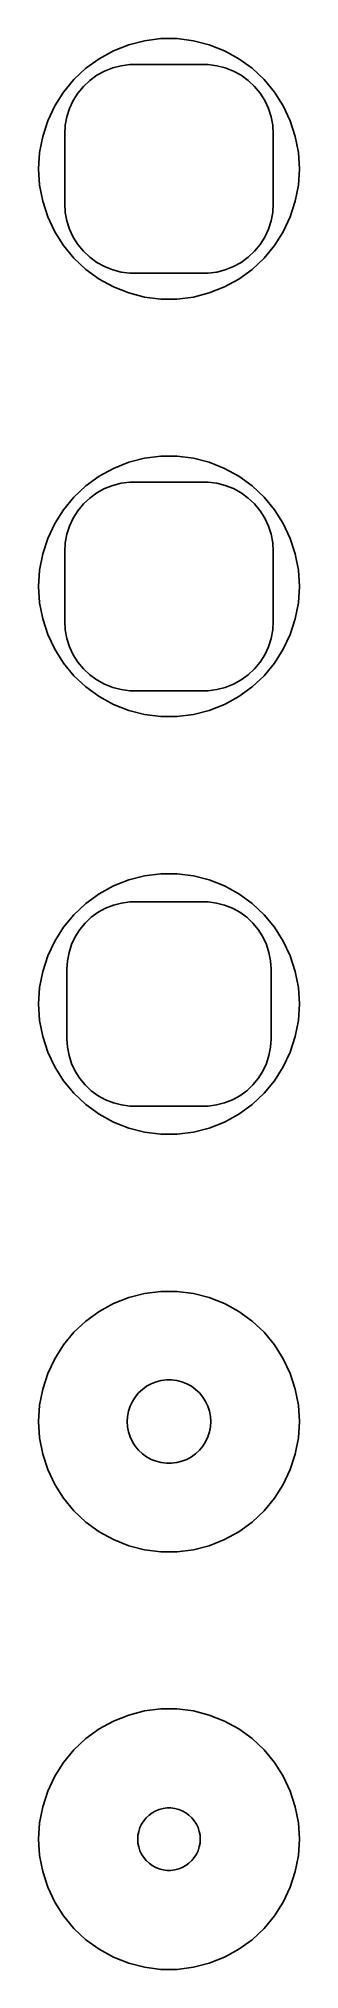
# Model space of a CAD drawing. Header units: metres. Extents: x -8 to 8, y 89 to 199.
import ezdxf

# ---------------------------------------------------------------- set-up
doc = ezdxf.new("R2010")
doc.units = ezdxf.units.M

msp = doc.modelspace()

# ---------------------------------------------------------------- linework, layer by layer
for p, q in [((-3.19334, 198.786), (-4.01869, 198.332)), ((-2.31763, 199.133), (-3.19334, 198.786)), ((-1.40535, 199.367), (-2.31763, 199.133)), ((-0.470917, 199.485), (-1.40535, 199.367)), ((0.470917, 199.485), (-0.470917, 199.485)), ((1.40535, 199.367), (0.470917, 199.485)), ((2.31763, 199.133), (1.40535, 199.367)), ((3.19334, 198.786), (2.31763, 199.133)), ((4.01869, 198.332), (3.19334, 198.786)), ((-4.78067, 197.779), (-5.46725, 197.134)), ((-4.01869, 198.332), (-4.78067, 197.779)), ((-4.1433, 197.377), (-3.70311, 197.619)), ((-3.70311, 197.619), (-3.23605, 197.804)), ((-3.23605, 197.804), (-2.74951, 197.929)), ((-2.74951, 197.929), (-2.25116, 197.992)), ((-2.25116, 197.992), (2.25116, 197.992)), ((2.25116, 197.992), (2.74951, 197.929)), ((2.74951, 197.929), (3.23605, 197.804)), ((3.23605, 197.804), (3.70311, 197.619)), ((3.70311, 197.619), (4.1433, 197.377)), ((4.78067, 197.779), (4.01869, 198.332)), ((5.46725, 197.134), (4.78067, 197.779)), ((-5.46725, 197.134), (-6.06763, 196.408)), ((-5.23605, 196.351), (-4.91586, 196.738)), ((-4.91586, 196.738), (-4.54968, 197.082)), ((-4.54968, 197.082), (-4.1433, 197.377)), ((4.1433, 197.377), (4.54968, 197.082)), ((4.54968, 197.082), (4.91586, 196.738)), ((4.91586, 196.738), (5.23605, 196.351)), ((6.06763, 196.408), (5.46725, 197.134)), ((-6.5723, 195.613), (-6.97331, 194.761)), ((-6.06763, 196.408), (-6.5723, 195.613)), ((-5.87433, 194.995), (-5.7191, 195.472)), ((-5.7191, 195.472), (-5.50522, 195.927)), ((-5.50522, 195.927), (-5.23605, 196.351)), ((5.23605, 196.351), (5.50522, 195.927)), ((5.50522, 195.927), (5.7191, 195.472)), ((5.7191, 195.472), (5.87433, 194.995)), ((6.5723, 195.613), (6.06763, 196.408)), ((6.97331, 194.761), (6.5723, 195.613)), ((-6.97331, 194.761), (-7.26436, 193.865)), ((-6, 194), (-5.96844, 194.501)), ((-5.96844, 194.501), (-5.87433, 194.995)), ((5.87433, 194.995), (5.96844, 194.501)), ((5.96844, 194.501), (6, 194)), ((7.26436, 193.865), (6.97331, 194.761)), ((-7.26436, 193.865), (-7.44086, 192.94)), ((-6, 190), (-6, 194)), ((6, 194), (6, 190)), ((7.44086, 192.94), (7.26436, 193.865)), ((-7.44086, 192.94), (-7.5, 192)), ((-7.5, 192), (-7.44086, 191.06)), ((7.5, 192), (7.44086, 192.94)), ((7.44086, 191.06), (7.5, 192)), ((-7.44086, 191.06), (-7.26436, 190.135)), ((7.26436, 190.135), (7.44086, 191.06)), ((-7.26436, 190.135), (-6.97331, 189.239)), ((-5.96844, 189.499), (-6, 190)), ((6, 190), (5.96844, 189.499)), ((6.97331, 189.239), (7.26436, 190.135)), ((-6.97331, 189.239), (-6.5723, 188.387)), ((-5.87433, 189.005), (-5.96844, 189.499)), ((-5.7191, 188.528), (-5.87433, 189.005)), ((5.87433, 189.005), (5.7191, 188.528)), ((5.96844, 189.499), (5.87433, 189.005)), ((6.5723, 188.387), (6.97331, 189.239)), ((-6.5723, 188.387), (-6.06763, 187.592)), ((-6.06763, 187.592), (-5.46725, 186.866)), ((-5.50522, 188.073), (-5.7191, 188.528)), ((-5.23605, 187.649), (-5.50522, 188.073)), ((-4.91586, 187.262), (-5.23605, 187.649)), ((5.23605, 187.649), (4.91586, 187.262)), ((5.50522, 188.073), (5.23605, 187.649)), ((5.46725, 186.866), (6.06763, 187.592)), ((5.7191, 188.528), (5.50522, 188.073)), ((6.06763, 187.592), (6.5723, 188.387)), ((-5.46725, 186.866), (-4.78067, 186.221)), ((-4.54968, 186.918), (-4.91586, 187.262)), ((-4.1433, 186.623), (-4.54968, 186.918)), ((-3.70311, 186.381), (-4.1433, 186.623)), ((4.1433, 186.623), (3.70311, 186.381)), ((4.54968, 186.918), (4.1433, 186.623)), ((4.91586, 187.262), (4.54968, 186.918)), ((4.78067, 186.221), (5.46725, 186.866)), ((-4.78067, 186.221), (-4.01869, 185.668)), ((-4.01869, 185.668), (-3.19334, 185.214)), ((-3.23605, 186.196), (-3.70311, 186.381)), ((-2.74951, 186.071), (-3.23605, 186.196)), ((-2.25116, 186.008), (-2.74951, 186.071)), ((2.25116, 186.008), (-2.25116, 186.008)), ((2.74951, 186.071), (2.25116, 186.008)), ((3.23605, 186.196), (2.74951, 186.071)), ((3.19334, 185.214), (4.01869, 185.668)), ((3.70311, 186.381), (3.23605, 186.196)), ((4.01869, 185.668), (4.78067, 186.221)), ((-3.19334, 185.214), (-2.31763, 184.867)), ((-2.31763, 184.867), (-1.40535, 184.633)), ((-1.40535, 184.633), (-0.470917, 184.515)), ((-0.470917, 184.515), (0.470917, 184.515)), ((0.470917, 184.515), (1.40535, 184.633)), ((1.40535, 184.633), (2.31763, 184.867)), ((2.31763, 184.867), (3.19334, 185.214)), ((-1.40535, 175.367), (-2.31763, 175.133)), ((-0.470917, 175.485), (-1.40535, 175.367)), ((0.470917, 175.485), (-0.470917, 175.485)), ((1.40535, 175.367), (0.470917, 175.485)), ((2.31763, 175.133), (1.40535, 175.367)), ((-4.01869, 174.332), (-4.78067, 173.779)), ((-3.19334, 174.786), (-4.01869, 174.332)), ((-2.31763, 175.133), (-3.19334, 174.786)), ((3.19334, 174.786), (2.31763, 175.133)), ((4.01869, 174.332), (3.19334, 174.786)), ((4.78067, 173.779), (4.01869, 174.332)), ((-5.46725, 173.134), (-6.06763, 172.408)), ((-4.78067, 173.779), (-5.46725, 173.134)), ((-4.54968, 173.082), (-4.1433, 173.377)), ((-4.1433, 173.377), (-3.70311, 173.619)), ((-3.70311, 173.619), (-3.23605, 173.804)), ((-3.23605, 173.804), (-2.74951, 173.929)), ((-2.74951, 173.929), (-2.25116, 173.992)), ((-2.25116, 173.992), (2.25116, 173.992)), ((2.25116, 173.992), (2.74951, 173.929)), ((2.74951, 173.929), (3.23605, 173.804)), ((3.23605, 173.804), (3.70311, 173.619)), ((3.70311, 173.619), (4.1433, 173.377)), ((4.1433, 173.377), (4.54968, 173.082)), ((5.46725, 173.134), (4.78067, 173.779)), ((6.06763, 172.408), (5.46725, 173.134)), ((-6.06763, 172.408), (-6.5723, 171.613)), ((-5.50522, 171.927), (-5.23605, 172.351)), ((-5.23605, 172.351), (-4.91586, 172.738)), ((-4.91586, 172.738), (-4.54968, 173.082)), ((4.54968, 173.082), (4.91586, 172.738)), ((4.91586, 172.738), (5.23605, 172.351)), ((5.23605, 172.351), (5.50522, 171.927)), ((6.5723, 171.613), (6.06763, 172.408)), ((-6.5723, 171.613), (-6.97331, 170.761)), ((-5.96844, 170.501), (-5.87433, 170.995)), ((-5.87433, 170.995), (-5.7191, 171.472)), ((-5.7191, 171.472), (-5.50522, 171.927)), ((5.50522, 171.927), (5.7191, 171.472)), ((5.7191, 171.472), (5.87433, 170.995)), ((5.87433, 170.995), (5.96844, 170.501)), ((6.97331, 170.761), (6.5723, 171.613)), ((-7.26436, 169.865), (-7.44086, 168.94)), ((-6.97331, 170.761), (-7.26436, 169.865)), ((-6, 170), (-5.96844, 170.501)), ((-6, 166), (-6, 170)), ((5.96844, 170.501), (6, 170)), ((6, 170), (6, 166)), ((7.26436, 169.865), (6.97331, 170.761)), ((7.44086, 168.94), (7.26436, 169.865)), ((-7.44086, 168.94), (-7.5, 168)), ((7.5, 168), (7.44086, 168.94)), ((-7.5, 168), (-7.44086, 167.06)), ((7.44086, 167.06), (7.5, 168)), ((-7.44086, 167.06), (-7.26436, 166.135)), ((7.26436, 166.135), (7.44086, 167.06)), ((-7.26436, 166.135), (-6.97331, 165.239)), ((-5.96844, 165.499), (-6, 166)), ((-5.87433, 165.005), (-5.96844, 165.499)), ((5.96844, 165.499), (5.87433, 165.005)), ((6, 166), (5.96844, 165.499)), ((6.97331, 165.239), (7.26436, 166.135)), ((-6.97331, 165.239), (-6.5723, 164.387)), ((-6.5723, 164.387), (-6.06763, 163.592)), ((-5.7191, 164.528), (-5.87433, 165.005)), ((-5.50522, 164.073), (-5.7191, 164.528)), ((5.7191, 164.528), (5.50522, 164.073)), ((5.87433, 165.005), (5.7191, 164.528)), ((6.06763, 163.592), (6.5723, 164.387)), ((6.5723, 164.387), (6.97331, 165.239)), ((-6.06763, 163.592), (-5.46725, 162.866)), ((-5.23605, 163.649), (-5.50522, 164.073)), ((-4.91586, 163.262), (-5.23605, 163.649)), ((-4.54968, 162.918), (-4.91586, 163.262)), ((4.91586, 163.262), (4.54968, 162.918)), ((5.23605, 163.649), (4.91586, 163.262)), ((5.50522, 164.073), (5.23605, 163.649)), ((5.46725, 162.866), (6.06763, 163.592)), ((-5.46725, 162.866), (-4.78067, 162.221)), ((-4.78067, 162.221), (-4.01869, 161.668)), ((-4.1433, 162.623), (-4.54968, 162.918)), ((-3.70311, 162.381), (-4.1433, 162.623)), ((-3.23605, 162.196), (-3.70311, 162.381)), ((-2.74951, 162.071), (-3.23605, 162.196)), ((-2.25116, 162.008), (-2.74951, 162.071)), ((2.74951, 162.071), (2.25116, 162.008)), ((3.23605, 162.196), (2.74951, 162.071)), ((3.70311, 162.381), (3.23605, 162.196)), ((4.1433, 162.623), (3.70311, 162.381)), ((4.01869, 161.668), (4.78067, 162.221)), ((4.54968, 162.918), (4.1433, 162.623)), ((4.78067, 162.221), (5.46725, 162.866)), ((-4.01869, 161.668), (-3.19334, 161.214)), ((-3.19334, 161.214), (-2.31763, 160.867)), ((2.25116, 162.008), (-2.25116, 162.008)), ((2.31763, 160.867), (3.19334, 161.214)), ((3.19334, 161.214), (4.01869, 161.668)), ((-2.31763, 160.867), (-1.40535, 160.633)), ((-1.40535, 160.633), (-0.470917, 160.515)), ((-0.470917, 160.515), (0.470917, 160.515)), ((0.470917, 160.515), (1.40535, 160.633)), ((1.40535, 160.633), (2.31763, 160.867)), ((-2.31763, 151.133), (-3.19334, 150.786)), ((-1.40535, 151.367), (-2.31763, 151.133)), ((-0.470917, 151.485), (-1.40535, 151.367)), ((0.470917, 151.485), (-0.470917, 151.485)), ((1.40535, 151.367), (0.470917, 151.485)), ((2.31763, 151.133), (1.40535, 151.367)), ((3.19334, 150.786), (2.31763, 151.133)), ((-4.01869, 150.332), (-4.78067, 149.779)), ((-3.19334, 150.786), (-4.01869, 150.332)), ((-2.72565, 149.804), (-2.24316, 149.865)), ((-2.24316, 149.865), (2.24316, 149.865)), ((2.24316, 149.865), (2.72565, 149.804)), ((4.01869, 150.332), (3.19334, 150.786)), ((4.78067, 149.779), (4.01869, 150.332)), ((-5.46725, 149.134), (-6.06763, 148.408)), ((-4.78067, 149.779), (-5.46725, 149.134)), ((-4.82301, 148.651), (-4.46851, 148.984)), ((-4.46851, 148.984), (-4.07506, 149.27)), ((-4.07506, 149.27), (-3.64888, 149.504)), ((-3.64888, 149.504), (-3.1967, 149.683)), ((-3.1967, 149.683), (-2.72565, 149.804)), ((2.72565, 149.804), (3.1967, 149.683)), ((3.1967, 149.683), (3.64888, 149.504)), ((3.64888, 149.504), (4.07506, 149.27)), ((4.07506, 149.27), (4.46851, 148.984)), ((4.46851, 148.984), (4.82301, 148.651)), ((5.46725, 149.134), (4.78067, 149.779)), ((6.06763, 148.408), (5.46725, 149.134)), ((-6.5723, 147.613), (-6.97331, 146.761)), ((-6.06763, 148.408), (-6.5723, 147.613)), ((-5.60068, 147.426), (-5.3936, 147.866)), ((-5.3936, 147.866), (-5.13301, 148.276)), ((-5.13301, 148.276), (-4.82301, 148.651)), ((4.82301, 148.651), (5.13301, 148.276)), ((5.13301, 148.276), (5.3936, 147.866)), ((5.3936, 147.866), (5.60068, 147.426)), ((6.5723, 147.613), (6.06763, 148.408)), ((6.97331, 146.761), (6.5723, 147.613)), ((-6.97331, 146.761), (-7.26436, 145.865)), ((-5.87262, 146), (-5.84209, 146.485)), ((-5.84209, 146.485), (-5.75096, 146.963)), ((-5.75096, 146.963), (-5.60068, 147.426)), ((5.60068, 147.426), (5.75096, 146.963)), ((5.75096, 146.963), (5.84209, 146.485)), ((5.84209, 146.485), (5.87262, 146)), ((7.26436, 145.865), (6.97331, 146.761)), ((-7.26436, 145.865), (-7.44086, 144.94)), ((-5.87262, 142), (-5.87262, 146)), ((5.87262, 146), (5.87262, 142)), ((7.44086, 144.94), (7.26436, 145.865)), ((-7.44086, 144.94), (-7.5, 144)), ((7.5, 144), (7.44086, 144.94)), ((-7.5, 144), (-7.44086, 143.06)), ((7.44086, 143.06), (7.5, 144)), ((-7.44086, 143.06), (-7.26436, 142.135)), ((-7.26436, 142.135), (-6.97331, 141.239)), ((6.97331, 141.239), (7.26436, 142.135)), ((7.26436, 142.135), (7.44086, 143.06)), ((-6.97331, 141.239), (-6.5723, 140.387)), ((-5.84209, 141.515), (-5.87262, 142)), ((-5.75096, 141.037), (-5.84209, 141.515)), ((-5.60068, 140.574), (-5.75096, 141.037)), ((5.75096, 141.037), (5.60068, 140.574)), ((5.84209, 141.515), (5.75096, 141.037)), ((5.87262, 142), (5.84209, 141.515)), ((6.5723, 140.387), (6.97331, 141.239)), ((-6.5723, 140.387), (-6.06763, 139.592)), ((-5.3936, 140.134), (-5.60068, 140.574)), ((-5.13301, 139.724), (-5.3936, 140.134)), ((5.3936, 140.134), (5.13301, 139.724)), ((5.60068, 140.574), (5.3936, 140.134)), ((6.06763, 139.592), (6.5723, 140.387)), ((-6.06763, 139.592), (-5.46725, 138.866)), ((-5.46725, 138.866), (-4.78067, 138.221)), ((-4.82301, 139.349), (-5.13301, 139.724)), ((-4.46851, 139.016), (-4.82301, 139.349)), ((-4.07506, 138.73), (-4.46851, 139.016)), ((-3.64888, 138.496), (-4.07506, 138.73)), ((4.07506, 138.73), (3.64888, 138.496)), ((4.46851, 139.016), (4.07506, 138.73)), ((4.82301, 139.349), (4.46851, 139.016)), ((4.78067, 138.221), (5.46725, 138.866)), ((5.13301, 139.724), (4.82301, 139.349)), ((5.46725, 138.866), (6.06763, 139.592)), ((-4.78067, 138.221), (-4.01869, 137.668)), ((-4.01869, 137.668), (-3.19334, 137.214)), ((-3.1967, 138.317), (-3.64888, 138.496)), ((-2.72565, 138.196), (-3.1967, 138.317)), ((-2.24316, 138.135), (-2.72565, 138.196)), ((2.24316, 138.135), (-2.24316, 138.135)), ((2.72565, 138.196), (2.24316, 138.135)), ((3.1967, 138.317), (2.72565, 138.196)), ((3.19334, 137.214), (4.01869, 137.668)), ((3.64888, 138.496), (3.1967, 138.317)), ((4.01869, 137.668), (4.78067, 138.221)), ((-3.19334, 137.214), (-2.31763, 136.867)), ((-2.31763, 136.867), (-1.40535, 136.633)), ((-1.40535, 136.633), (-0.470917, 136.515)), ((-0.470917, 136.515), (0.470917, 136.515)), ((0.470917, 136.515), (1.40535, 136.633)), ((1.40535, 136.633), (2.31763, 136.867)), ((2.31763, 136.867), (3.19334, 137.214)), ((-3.19334, 126.786), (-4.01869, 126.332)), ((-2.31763, 127.133), (-3.19334, 126.786)), ((-1.40535, 127.367), (-2.31763, 127.133)), ((-0.470917, 127.485), (-1.40535, 127.367)), ((0.470917, 127.485), (-0.470917, 127.485)), ((1.40535, 127.367), (0.470917, 127.485)), ((2.31763, 127.133), (1.40535, 127.367)), ((3.19334, 126.786), (2.31763, 127.133)), ((4.01869, 126.332), (3.19334, 126.786)), ((-4.78067, 125.779), (-5.46725, 125.134)), ((-4.01869, 126.332), (-4.78067, 125.779)), ((4.78067, 125.779), (4.01869, 126.332)), ((5.46725, 125.134), (4.78067, 125.779)), ((-6.06763, 124.408), (-6.5723, 123.613)), ((-5.46725, 125.134), (-6.06763, 124.408)), ((6.06763, 124.408), (5.46725, 125.134)), ((6.5723, 123.613), (6.06763, 124.408)), ((-6.5723, 123.613), (-6.97331, 122.761)), ((6.97331, 122.761), (6.5723, 123.613)), ((-6.97331, 122.761), (-7.26436, 121.865)), ((-1.28598, 122.026), (-1.02187, 122.172)), ((-1.02187, 122.172), (-0.741638, 122.283)), ((-0.741638, 122.283), (-0.449707, 122.357)), ((-0.449707, 122.357), (-0.150696, 122.395)), ((-0.150696, 122.395), (0.150696, 122.395)), ((0.150696, 122.395), (0.449707, 122.357)), ((0.449707, 122.357), (0.741638, 122.283)), ((0.741638, 122.283), (1.02187, 122.172)), ((1.02187, 122.172), (1.28598, 122.026)), ((7.26436, 121.865), (6.97331, 122.761)), ((-7.26436, 121.865), (-7.44086, 120.94)), ((-2.23146, 120.883), (-2.10313, 121.156)), ((-2.10313, 121.156), (-1.94164, 121.411)), ((-1.94164, 121.411), (-1.74951, 121.643)), ((-1.74951, 121.643), (-1.52982, 121.849)), ((-1.52982, 121.849), (-1.28598, 122.026)), ((1.28598, 122.026), (1.52982, 121.849)), ((1.52982, 121.849), (1.74951, 121.643)), ((1.74951, 121.643), (1.94164, 121.411)), ((1.94164, 121.411), (2.10313, 121.156)), ((2.10313, 121.156), (2.23146, 120.883)), ((7.44086, 120.94), (7.26436, 121.865)), ((-7.44086, 120.94), (-7.5, 120)), ((-7.5, 120), (-7.44086, 119.06)), ((-2.39999, 120), (-2.38107, 120.301)), ((-2.38107, 119.699), (-2.39999, 120)), ((-2.38107, 120.301), (-2.32458, 120.597)), ((-2.32458, 120.597), (-2.23146, 120.883)), ((2.23146, 120.883), (2.32458, 120.597)), ((2.32458, 120.597), (2.38107, 120.301)), ((2.38107, 120.301), (2.39999, 120)), ((2.39999, 120), (2.38107, 119.699)), ((7.5, 120), (7.44086, 120.94)), ((7.44086, 119.06), (7.5, 120)), ((-7.44086, 119.06), (-7.26436, 118.135)), ((-2.32458, 119.403), (-2.38107, 119.699)), ((-2.23146, 119.117), (-2.32458, 119.403)), ((-2.10313, 118.844), (-2.23146, 119.117)), ((-1.94164, 118.589), (-2.10313, 118.844)), ((2.10313, 118.844), (1.94164, 118.589)), ((2.23146, 119.117), (2.10313, 118.844)), ((2.32458, 119.403), (2.23146, 119.117)), ((2.38107, 119.699), (2.32458, 119.403)), ((7.26436, 118.135), (7.44086, 119.06)), ((-7.26436, 118.135), (-6.97331, 117.239)), ((-1.74951, 118.357), (-1.94164, 118.589)), ((-1.52982, 118.151), (-1.74951, 118.357)), ((-1.28598, 117.974), (-1.52982, 118.151)), ((-1.02187, 117.828), (-1.28598, 117.974)), ((-0.741638, 117.717), (-1.02187, 117.828)), ((-0.449707, 117.643), (-0.741638, 117.717)), ((-0.150696, 117.605), (-0.449707, 117.643)), ((0.449707, 117.643), (0.150696, 117.605)), ((0.741638, 117.717), (0.449707, 117.643)), ((1.02187, 117.828), (0.741638, 117.717)), ((1.28598, 117.974), (1.02187, 117.828)), ((1.52982, 118.151), (1.28598, 117.974)), ((1.74951, 118.357), (1.52982, 118.151)), ((1.94164, 118.589), (1.74951, 118.357)), ((6.97331, 117.239), (7.26436, 118.135)), ((-6.97331, 117.239), (-6.5723, 116.387)), ((0.150696, 117.605), (-0.150696, 117.605)), ((6.5723, 116.387), (6.97331, 117.239)), ((-6.5723, 116.387), (-6.06763, 115.592)), ((-6.06763, 115.592), (-5.46725, 114.866)), ((5.46725, 114.866), (6.06763, 115.592)), ((6.06763, 115.592), (6.5723, 116.387)), ((-5.46725, 114.866), (-4.78067, 114.221)), ((4.78067, 114.221), (5.46725, 114.866)), ((-4.78067, 114.221), (-4.01869, 113.668)), ((-4.01869, 113.668), (-3.19334, 113.214)), ((-3.19334, 113.214), (-2.31763, 112.867)), ((2.31763, 112.867), (3.19334, 113.214)), ((3.19334, 113.214), (4.01869, 113.668)), ((4.01869, 113.668), (4.78067, 114.221)), ((-2.31763, 112.867), (-1.40535, 112.633)), ((-1.40535, 112.633), (-0.470917, 112.515)), ((-0.470917, 112.515), (0.470917, 112.515)), ((0.470917, 112.515), (1.40535, 112.633)), ((1.40535, 112.633), (2.31763, 112.867)), ((-1.40535, 103.367), (-2.31763, 103.133)), ((-0.470917, 103.485), (-1.40535, 103.367)), ((0.470917, 103.485), (-0.470917, 103.485)), ((1.40535, 103.367), (0.470917, 103.485)), ((2.31763, 103.133), (1.40535, 103.367)), ((-4.01869, 102.332), (-4.78067, 101.779)), ((-3.19334, 102.786), (-4.01869, 102.332)), ((-2.31763, 103.133), (-3.19334, 102.786)), ((3.19334, 102.786), (2.31763, 103.133)), ((4.01869, 102.332), (3.19334, 102.786)), ((4.78067, 101.779), (4.01869, 102.332)), ((-5.46725, 101.134), (-6.06763, 100.408)), ((-4.78067, 101.779), (-5.46725, 101.134)), ((5.46725, 101.134), (4.78067, 101.779)), ((6.06763, 100.408), (5.46725, 101.134)), ((-6.06763, 100.408), (-6.5723, 99.6131)), ((6.5723, 99.6131), (6.06763, 100.408)), ((-6.5723, 99.6131), (-6.97331, 98.7609)), ((6.97331, 98.7609), (6.5723, 99.6131)), ((-7.26436, 97.8652), (-7.44086, 96.94)), ((-6.97331, 98.7609), (-7.26436, 97.8652)), ((-0.766388, 97.6287), (-0.556229, 97.7119)), ((-0.556229, 97.7119), (-0.33728, 97.7681)), ((-0.33728, 97.7681), (-0.113022, 97.7964)), ((-0.113022, 97.7964), (0.113022, 97.7964)), ((0.113022, 97.7964), (0.33728, 97.7681)), ((0.33728, 97.7681), (0.556229, 97.7119)), ((0.556229, 97.7119), (0.766388, 97.6287)), ((7.26436, 97.8652), (6.97331, 98.7609)), ((7.44086, 96.94), (7.26436, 97.8652)), ((-7.44086, 96.94), (-7.5, 96)), ((-1.74344, 96.4476), (-1.67358, 96.6626)), ((-1.67358, 96.6626), (-1.57735, 96.8671)), ((-1.57735, 96.8671), (-1.45622, 97.058)), ((-1.45622, 97.058), (-1.31213, 97.2322)), ((-1.31213, 97.2322), (-1.14735, 97.3869)), ((-1.14735, 97.3869), (-0.964478, 97.5198)), ((-0.964478, 97.5198), (-0.766388, 97.6287)), ((0.766388, 97.6287), (0.964478, 97.5198)), ((0.964478, 97.5198), (1.14735, 97.3869)), ((1.14735, 97.3869), (1.31213, 97.2322)), ((1.31213, 97.2322), (1.45622, 97.058)), ((1.45622, 97.058), (1.57735, 96.8671)), ((1.57735, 96.8671), (1.67358, 96.6626)), ((1.67358, 96.6626), (1.74344, 96.4476)), ((7.5, 96), (7.44086, 96.94)), ((-7.5, 96), (-7.44086, 95.06)), ((-1.79999, 96), (-1.7858, 96.2256)), ((-1.7858, 95.7744), (-1.79999, 96)), ((-1.7858, 96.2256), (-1.74344, 96.4476)), ((-1.74344, 95.5524), (-1.7858, 95.7744)), ((-1.67358, 95.3374), (-1.74344, 95.5524)), ((1.74344, 95.5524), (1.67358, 95.3374)), ((1.74344, 96.4476), (1.7858, 96.2256)), ((1.7858, 95.7744), (1.74344, 95.5524)), ((1.7858, 96.2256), (1.79999, 96)), ((1.79999, 96), (1.7858, 95.7744)), ((7.44086, 95.06), (7.5, 96)), ((-7.44086, 95.06), (-7.26436, 94.1348)), ((-1.57735, 95.1329), (-1.67358, 95.3374)), ((-1.45622, 94.942), (-1.57735, 95.1329)), ((-1.31213, 94.7678), (-1.45622, 94.942)), ((-1.14735, 94.6131), (-1.31213, 94.7678)), ((-0.964478, 94.4802), (-1.14735, 94.6131)), ((-0.766388, 94.3713), (-0.964478, 94.4802)), ((-0.556229, 94.2881), (-0.766388, 94.3713)), ((0.766388, 94.3713), (0.556229, 94.2881)), ((0.964478, 94.4802), (0.766388, 94.3713)), ((1.14735, 94.6131), (0.964478, 94.4802)), ((1.31213, 94.7678), (1.14735, 94.6131)), ((1.45622, 94.942), (1.31213, 94.7678)), ((1.57735, 95.1329), (1.45622, 94.942)), ((1.67358, 95.3374), (1.57735, 95.1329)), ((7.26436, 94.1348), (7.44086, 95.06)), ((-7.26436, 94.1348), (-6.97331, 93.2391)), ((-6.97331, 93.2391), (-6.5723, 92.3869)), ((-0.33728, 94.2319), (-0.556229, 94.2881)), ((-0.113022, 94.2036), (-0.33728, 94.2319)), ((0.113022, 94.2036), (-0.113022, 94.2036)), ((0.33728, 94.2319), (0.113022, 94.2036)), ((0.556229, 94.2881), (0.33728, 94.2319)), ((6.5723, 92.3869), (6.97331, 93.2391)), ((6.97331, 93.2391), (7.26436, 94.1348)), ((-6.5723, 92.3869), (-6.06763, 91.5916)), ((6.06763, 91.5916), (6.5723, 92.3869)), ((-6.06763, 91.5916), (-5.46725, 90.8659)), ((5.46725, 90.8659), (6.06763, 91.5916)), ((-5.46725, 90.8659), (-4.78067, 90.2212)), ((-4.78067, 90.2212), (-4.01869, 89.6675)), ((4.01869, 89.6675), (4.78067, 90.2212)), ((4.78067, 90.2212), (5.46725, 90.8659)), ((-4.01869, 89.6675), (-3.19334, 89.2138)), ((-3.19334, 89.2138), (-2.31763, 88.8671)), ((-2.31763, 88.8671), (-1.40535, 88.6329)), ((1.40535, 88.6329), (2.31763, 88.8671)), ((2.31763, 88.8671), (3.19334, 89.2138)), ((3.19334, 89.2138), (4.01869, 89.6675)), ((-1.40535, 88.6329), (-0.470917, 88.5148)), ((-0.470917, 88.5148), (0.470917, 88.5148)), ((0.470917, 88.5148), (1.40535, 88.6329))]:
    msp.add_line(p, q)

doc.saveas('drawing.dxf')
